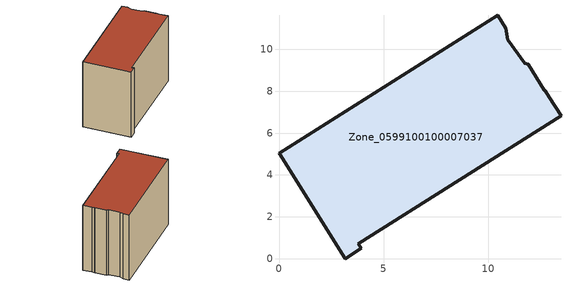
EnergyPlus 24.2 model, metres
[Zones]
Zone_0599100100007037
 floor ground (C_G): 11.89,9.28 12.66,8.05 12.71,8.02 12.9,7.71 13.47,6.82 3.79,0.72 3.94,0.49 3.17,0 0,5.04 10.44,11.62 10.83,11 10.93,10.46 11.74,9.33 z0
 wall outside (C_F): 3.17,0 3.94,0.49 3.79,0.72 13.47,6.82 12.9,7.71 12.71,8.02 12.66,8.05 11.89,9.28 11.74,9.33 10.93,10.46 10.83,11 10.44,11.62 0,5.04 3.17,0 z0:8.94
 roof outside (C_R): 11.74,9.33 10.93,10.46 10.83,11 10.44,11.62 0,5.04 3.17,0 3.94,0.49 3.79,0.72 13.47,6.82 12.9,7.71 12.71,8.02 12.66,8.05 11.89,9.28 z8.94
[BUILDING]
Pand.0599100100007037: North Axis=0; Terrain=City; Loads Convergence Tolerance Value=0.04; Temperature Convergence Tolerance Value=0.4; Solar Distribution=FullExterior; Maximum Number of Warmup Days=25; Minimum Number of Warmup Days=1
[Site:Location]
Rotterdam.The.Hague.AP_ZH_NLD Design_Conditions: Latitude=51.96; Longitude=4.45; Time Zone=1; Elevation=-4.5
[SITE:GROUNDTEMPERATURE:BUILDINGSURFACE]
18, 18, 18, 18, 18, 18, 18, 18, 18, 18, 18, 18
[MATERIAL] Thermal Absorptance=0.9; Solar Absorptance=0.7; Visible Absorptance=0.7
Name | Roughness | Thickness | Conductivity | Density | Specific Heat
G.TC.2006-2014 | MediumSmooth | 0.15 | 0.06 | 540 | 1210
F.TC.2006-2014 | Rough | 0.3 | 0.12 | 1920 | 840
R.TC.2006-2014 | MediumRough | 0.2 | 0.08 | 1500 | 1000
[CONSTRUCTION]
C_G: G.TC.2006-2014
C_F: F.TC.2006-2014
C_R: R.TC.2006-2014
[ZONE]
Zone_0599100100007037: Type=1; Multiplier=1; Ceiling Height=Autocalculate; Volume=Autocalculate; Floor Area=autocalculate; Part of Total Floor Area=Yes
[ZONEINFILTRATION:DESIGNFLOWRATE]
Infil_Zone_0599100100007037: Zone or ZoneList or Space or SpaceList=Zone_0599100100007037; Schedule=AlwaysOn; Design Flow Rate Calculation Method=Flow/Area; Flow Rate per Floor Area=0.0015; Constant Term Coefficient=1; Temperature Term Coefficient=0; Velocity Term Coefficient=0; Velocity Squared Term Coefficient=0
[HVACTEMPLATE:ZONE:IDEALLOADSAIRSYSTEM]
Zone_0599100100007037: Maximum Heating Supply Air Temperature=50; Minimum Cooling Supply Air Temperature=13; Maximum Heating Supply Air Humidity Ratio=0.0156; Minimum Cooling Supply Air Humidity Ratio=0.0077; Heating Limit=NoLimit; Cooling Limit=NoLimit; Dehumidification Control Type=ConstantSensibleHeatRatio; Cooling Sensible Heat Ratio=0.7; Dehumidification Setpoint=60; Humidification Control Type=None; Humidification Setpoint=30; Outdoor Air Method=None; Outdoor Air Flow Rate per Person=0.00944; Outdoor Air Flow Rate per Zone Floor Area=0; Outdoor Air Flow Rate per Zone=0; Demand Controlled Ventilation Type=None; Outdoor Air Economizer Type=NoEconomizer; Heat Recovery Type=None; Sensible Heat Recovery Effectiveness=0.7; Latent Heat Recovery Effectiveness=0.65
[ZONECONTROL:THERMOSTAT]
ThermostatControl_Zone_0599100100007037: Zone or ZoneList=Zone_0599100100007037; Control Type Schedule=DualSetpointControlType; Control 1=Thermostat_Zone_0599100100007037; Temperature Difference Between Cutout And Setpoint=0
[THERMOSTATSETPOINT:DUALSETPOINT]
Thermostat_Zone_0599100100007037: Heating Setpoint Temperature Schedule=HeatingSetpoint_Zone_0599100100007037; Cooling Setpoint Temperature Schedule=CoolingSetpoint_Zone_0599100100007037
[SCHEDULE:COMPACT]
HeatingSetpoint_Zone_0599100100007037: Through: 12/31, For: AllDays, Until: 24:00, 21
CoolingSetpoint_Zone_0599100100007037: Through: 12/31, For: AllDays, Until: 24:00, 24
DualSetpointControlType: Through: 12/31, For: AllDays, Until: 24:00, 4
AlwaysOn: Through: 12/31, For: AllDays, Until: 24:00, 1
